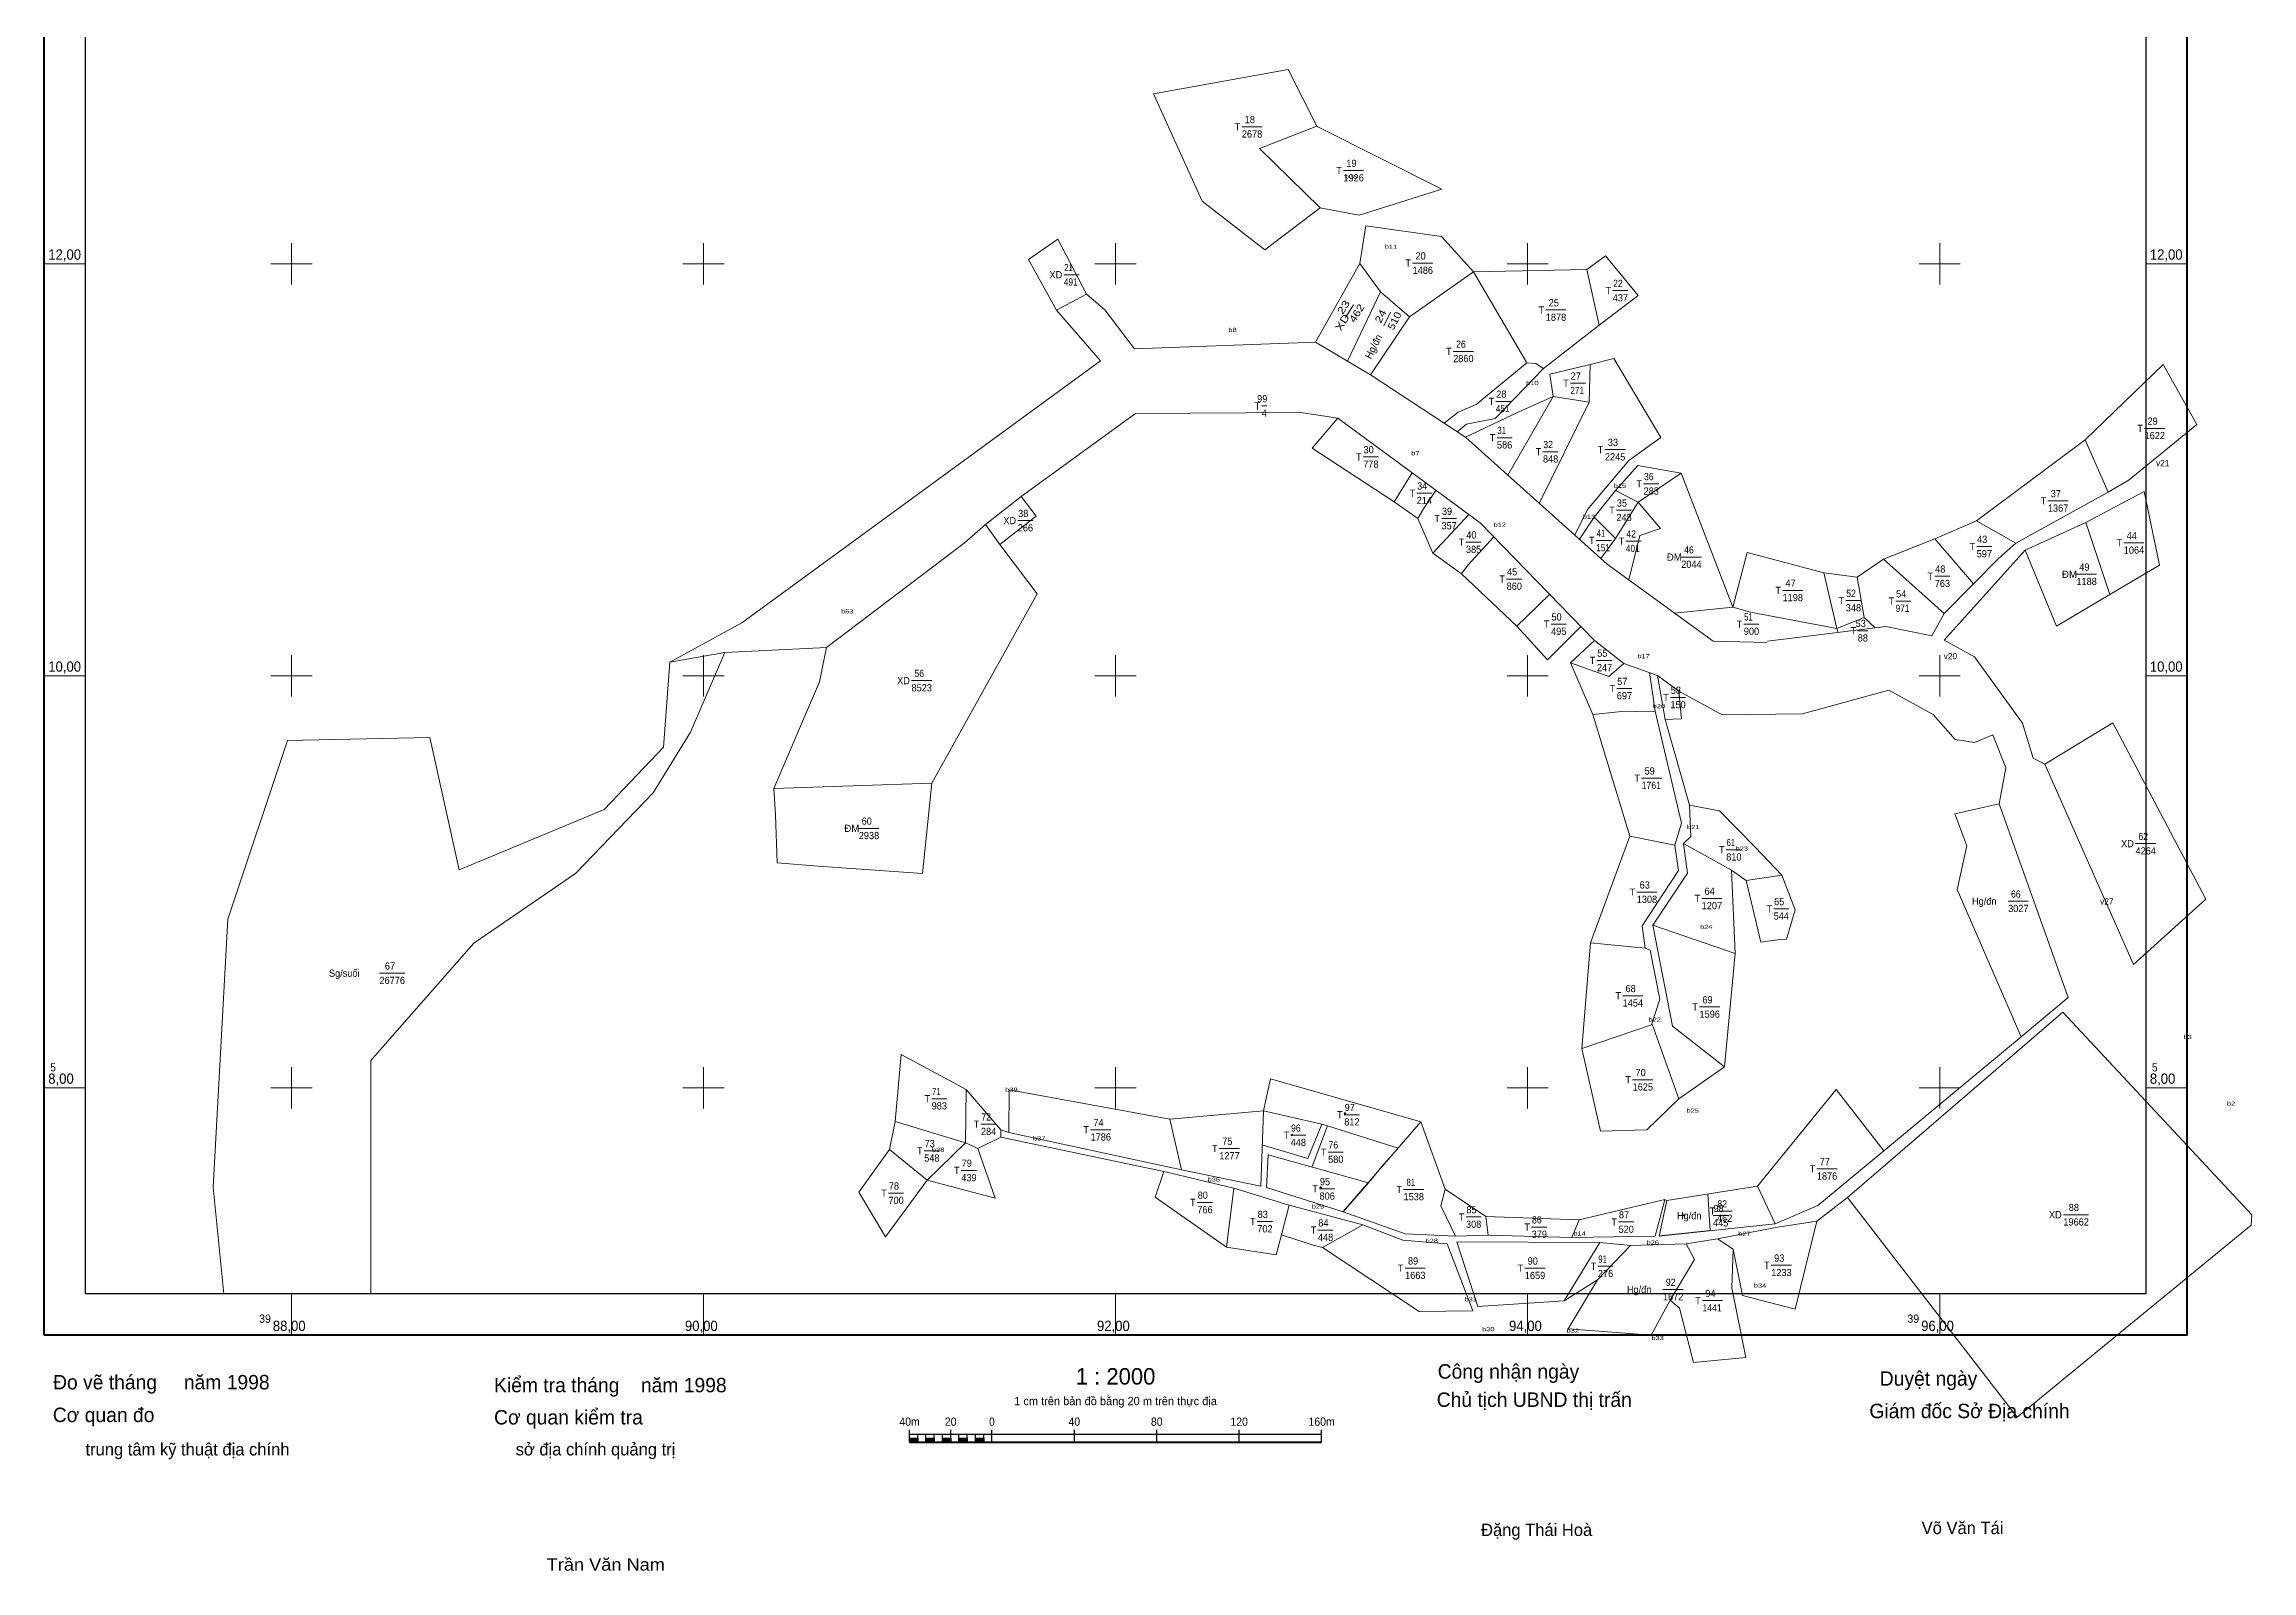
# Model space of a CAD drawing. Header units: metres. Extents: x 398680 to 399752, y 50566 to 51792.
# Drawn here: x 398680 to 399752, y 50566 to 51307 of the extents above; entities that cross this region are included whole.
import ezdxf
from ezdxf.enums import TextEntityAlignment as Align

# ---------------------------------------------------------------- set-up
doc = ezdxf.new("R2010")
doc.units = ezdxf.units.M
doc.header["$LTSCALE"] = 1.4
doc.header["$PDMODE"] = 32
doc.header["$PDSIZE"] = 0.7
for name, color, linetype, lineweight in [('15', 7, 'Continuous', 13), ('22', 7, 'Continuous', 13), ('63', 7, 'Continuous', 13)]:
    doc.layers.add(name, color=color, linetype=linetype, lineweight=lineweight)
doc.layers.add('50', color=7, linetype='Continuous')
doc.layers.add('62', color=7, linetype='Continuous')

msp = doc.modelspace()

# ---------------------------------------------------------------- hatches: boundary and pattern name
at = {"layer": '63'}
for points in [[(399100, 50628), (399100, 50630), (399104, 50630), (399104, 50628)], [(399108, 50628), (399108, 50630), (399112, 50630), (399112, 50628)], [(399116, 50628), (399116, 50630), (399120, 50630), (399120, 50628)], [(399124, 50628), (399124, 50630), (399128, 50630), (399128, 50628)], [(399132, 50628), (399132, 50630), (399136, 50630), (399136, 50628)]]:
    msp.add_hatch(color=256, dxfattribs=at).paths.add_polyline_path(points)

# ---------------------------------------------------------------- linework, layer by layer
at = {"layer": '15'}
for p, q in [((399261.29, 51266.5), (399271.09, 51266.5)), ((399310.62, 51245.22), (399320.42, 51245.22)), ((399344.18, 51200.34), (399353.98, 51200.34)), ((399174.93, 51194.68), (399182.28, 51194.68)), ((399441.3, 51187), (399448.65, 51187)), ((399311.59, 51173.94), (399315.53, 51180.14)), ((399330.24, 51169.9), (399333.52, 51176.48)), ((399408.82, 51177.57), (399418.62, 51177.57)), ((399363.88, 51157.48), (399373.68, 51157.48)), ((399384.59, 51133.23), (399391.94, 51133.23)), ((399420.74, 51142.02), (399428.09, 51142.02)), ((399271, 51131), (399273.45, 51131)), ((399385.14, 51115.6), (399392.49, 51115.6)), ((399699.44, 51120.12), (399709.24, 51120.12)), ((399320.2, 51106.25), (399327.55, 51106.25)), ((399407.44, 51108.77), (399414.79, 51108.77)), ((399437.52, 51109.8), (399447.32, 51109.8)), ((399456.29, 51093.21), (399463.64, 51093.21)), ((399346.16, 51088.64), (399353.51, 51088.64)), ((399443.11, 51080.39), (399450.46, 51080.39)), ((399652.5, 51084.92), (399662.3, 51084.92)), ((399152.55, 51075.33), (399159.9, 51075.33)), ((399358.2, 51076.38), (399365.55, 51076.38)), ((399370.06, 51064.89), (399377.41, 51064.89)), ((399433.31, 51065.74), (399440.66, 51065.74)), ((399447.72, 51065.35), (399455.07, 51065.35)), ((399474.55, 51057.65), (399484.35, 51057.65)), ((399617.97, 51062.75), (399625.32, 51062.75)), ((399689.35, 51064.54), (399699.15, 51064.54)), ((399389.82, 51047), (399397.17, 51047)), ((399597.6, 51048.34), (399604.95, 51048.34)), ((399666.35, 51049.32), (399676.15, 51049.32)), ((399523.75, 51041.49), (399533.55, 51041.49)), ((399554.43, 51036.52), (399561.78, 51036.52)), ((399578.64, 51036.28), (399586, 51036.28)), ((399411.41, 51025.1), (399418.76, 51025.1)), ((399504.94, 51025.1), (399512.28, 51025.1)), ((399560.23, 51021.92), (399565.13, 51021.92)), ((399433.61, 51007.5), (399440.96, 51007.5)), ((399100.98, 50997.69), (399110.78, 50997.69)), ((399443.29, 50993.82), (399450.64, 50993.82)), ((399469.3, 50989.52), (399476.65, 50989.52)), ((399455.35, 50950.34), (399465.15, 50950.34)), ((399075.37, 50925.98), (399085.17, 50925.98)), ((399695.05, 50918.55), (399704.85, 50918.55)), ((399496.39, 50915.59), (399503.74, 50915.59)), ((399452.98, 50895.01), (399462.78, 50895.01)), ((399484.48, 50891.98), (399494.28, 50891.98)), ((399519.43, 50886.93), (399526.78, 50886.93)), ((399633.2, 50890.61), (399643, 50890.61)), ((398842.76, 50855.68), (398855, 50855.68)), ((399446.13, 50844.72), (399455.93, 50844.72)), ((399483.42, 50839.28), (399493.22, 50839.28)), ((399450.97, 50803.96), (399460.77, 50803.96)), ((399110.76, 50794.76), (399118.11, 50794.76)), ((399134.68, 50782.37), (399142.03, 50782.37)), ((399187.88, 50779.68), (399197.68, 50779.68)), ((399311, 50787), (399318.35, 50787)), ((399107.13, 50769.46), (399114.48, 50769.46)), ((399250.36, 50770.56), (399260.16, 50770.56)), ((399285, 50777), (399292.35, 50777)), ((399303.17, 50768.81), (399310.52, 50768.81)), ((399125.14, 50759.94), (399132.49, 50759.94)), ((399540.37, 50760.72), (399550.17, 50760.72)), ((399089.78, 50748.9), (399097.13, 50748.9)), ((399299, 50751), (399306.35, 50751)), ((399339.81, 50750.7), (399349.61, 50750.7)), ((399239.69, 50744.42), (399247.04, 50744.42)), ((399370.1, 50737.34), (399377.45, 50737.34)), ((399490, 50738), (399497.35, 50738)), ((399491.9, 50740.22), (399499.25, 50740.22)), ((399660.03, 50738.45), (399672.28, 50738.45)), ((399268.79, 50735.12), (399276.14, 50735.12)), ((399298.22, 50730.98), (399305.56, 50730.98)), ((399401.96, 50732.44), (399409.31, 50732.44)), ((399444.15, 50734.91), (399451.5, 50734.91)), ((399340.52, 50712.5), (399350.32, 50712.5)), ((399398.64, 50712.47), (399408.44, 50712.47)), ((399434.12, 50713.41), (399441.47, 50713.41)), ((399518.25, 50713.9), (399528.05, 50713.9)), ((399465.7, 50702.14), (399475.5, 50702.14)), ((399484.83, 50696.74), (399494.63, 50696.74))]:
    msp.add_line(p, q, dxfattribs=at)
at = {"layer": '22'}
for p, q in [((399297.03, 51161.96), (399318.53, 51200.19)), ((399328.59, 51186.46), (399318.53, 51200.19)), ((399428.69, 51197.22), (399373.68, 51196.04)), ((399434.78, 51170.18), (399428.69, 51197.22)), ((399312.54, 51152.77), (399328.59, 51186.46)), ((399342.71, 51174.18), (399328.59, 51186.46)), ((399373.68, 51196.04), (399342.71, 51174.18)), ((399399.63, 51151.87), (399373.68, 51196.04)), ((399171.35, 51177.42), (399185.96, 51185.25)), ((399192.72, 51152.89), (399171.35, 51177.42)), ((399194.81, 51177.71), (399185.96, 51185.25)), ((399323.76, 51146.12), (399342.71, 51174.18)), ((399434.78, 51170.18), (399407.72, 51149.19)), ((399192.72, 51152.89), (399018.68, 51025.66)), ((399430.42, 51151.14), (399429.82, 51132.89)), ((399390.38, 51097.38), (399412.33, 51135.58)), ((399429.82, 51132.89), (399405.63, 51083.71)), ((399412.33, 51135.58), (399429.82, 51132.89)), ((399307.83, 51125.07), (399289.98, 51127.89)), ((399617.93, 51075.24), (399670.57, 51114.57)), ((399670.57, 51114.57), (399681.71, 51089.11)), ((399335.16, 51084.48), (399343.93, 51098.53)), ((399432.27, 51077.01), (399442.68, 51089.88)), ((399453.7, 51084.35), (399442.68, 51089.88)), ((399499.55, 51033.36), (399474.56, 51098.3)), ((399154.2, 51086.97), (399136.88, 51073.44)), ((399636.97, 51064.39), (399681.71, 51089.11)), ((399136.88, 51073.44), (399143.87, 51063.69)), ((399353.92, 51059.6), (399371.53, 51078.24)), ((399425.1, 51066.27), (399432.27, 51077.01)), ((399617.93, 51075.24), (399636.97, 51064.39)), ((399641.55, 51061.04), (399670.95, 51074.48)), ((399670.95, 51074.48), (399682.63, 51039.55)), ((399442.57, 51066.69), (399435.52, 51056.93)), ((399616.36, 51044.72), (399597.6, 51066.46)), ((399641.55, 51061.04), (399602.21, 51017.31)), ((399543.84, 51050), (399559.87, 51047.95)), ((399563.31, 51028.39), (399559.87, 51047.95)), ((399602.11, 51030.22), (399572.79, 51056.6)), ((399602.11, 51030.22), (399616.36, 51044.72)), ((399018.68, 51025.66), (398983.63, 51006.6)), ((399471.29, 51030.44), (399499.55, 51033.36)), ((399499.55, 51033.36), (399508.22, 51030.88)), ((399550.14, 51023.05), (399508.22, 51030.88)), ((399602.11, 51030.22), (399596.16, 51019.47)), ((399420.79, 51006.34), (399432.41, 51017.16)), ((399516.48, 51016.84), (399568.64, 51023.29)), ((399550.14, 51023.05), (399550.69, 51021.07)), ((399568.64, 51023.29), (399573.79, 51023.93)), ((399573.79, 51023.93), (399596.16, 51019.47)), ((398983.63, 51006.6), (399010.43, 51011.36)), ((399059.71, 51013.68), (399010.43, 51011.36)), ((399431.7, 50981.31), (399420.79, 51006.34)), ((399461.94, 50982.85), (399459.14, 51001.58)), ((399463.11, 51000.17), (399466.79, 50978.86)), ((399431.7, 50981.31), (399449.65, 50922.25)), ((399478.56, 50937.18), (399466.79, 50978.86)), ((399034.21, 50945.24), (399110.76, 50947.89)), ((399506.06, 50900.64), (399498.94, 50905.67)), ((399506.06, 50900.64), (399523.42, 50903.21)), ((399572.88, 50769.49), (399639.52, 50824.83)), ((399495.6, 50810.2), (399473.35, 50794.76)), ((399127.53, 50799.29), (399127.17, 50773.35)), ((399148.19, 50778.3), (399144.36, 50779.71)), ((399302.79, 50781.54), (399300.18, 50782.34)), ((399348.11, 50783.6), (399310.48, 50739.97)), ((399348.11, 50783.6), (399359.92, 50750.88)), ((399253.77, 50722.77), (399257.47, 50751.29)), ((399310.42, 50739.81), (399273.26, 50751.63)), ((399359.92, 50750.88), (399379.69, 50737.51)), ((399520.21, 50734.07), (399511.61, 50752.34)), ((399540.35, 50735.24), (399555.21, 50746.72)), ((399284.3, 50743.14), (399280.5, 50728.63)), ((399310.34, 50739.83), (399310.48, 50739.97)), ((399467.59, 50745.32), (399466.58, 50745.81)), ((399300.39, 50722.56), (399319.96, 50733.6)), ((399380.86, 50728.55), (399365.03, 50727.96)), ((399492.12, 50726.77), (399499.77, 50721.76)), ((399449.94, 50723.58), (399433.88, 50706.77)), ((399433.88, 50706.77), (399417.79, 50696.69))]:
    msp.add_line(p, q, dxfattribs=at)
at = {"layer": '22', "lineweight": 53}
msp.add_lwpolyline([(398680, 50680), (398680, 51720), (399720, 51720), (399720, 50680)], close=True, dxfattribs=at)
at = {"layer": '22'}
for points in [[(399299.29, 51227.19), (399272.47, 51206.84), (399242.08, 51230.38), (399218.43, 51282.49), (399283.8, 51294.34), (399297.74, 51266.83)], [(399299.29, 51227.19), (399269.82, 51255.99), (399297.74, 51266.83)], [(399299.29, 51227.19), (399318.24, 51223.62), (399358.43, 51236.18), (399298.1, 51266.46), (399297.74, 51266.83)], [(399318.53, 51200.19), (399321.54, 51218.45), (399358.28, 51213.17), (399373.68, 51196.04)], [(399185.96, 51185.25), (399171.95, 51211.95), (399157.81, 51202.04), (399171.35, 51177.42)], [(399434.78, 51170.18), (399453.59, 51184.58), (399437.73, 51203.81), (399428.69, 51197.22)], [(399369.84, 51115.79), (399323.74, 51146.14), (399297.03, 51161.96), (399209.16, 51158.8), (399194.81, 51177.71)], [(399422.92, 51068.22), (399429.08, 51080.69), (399449.19, 51104.46), (399464.7, 51115.67), (399441.89, 51154.03), (399430.42, 51151.14)], [(399399.63, 51151.87), (399374.98, 51131.68), (399366.25, 51127.91), (399359.55, 51122.56)], [(399365.88, 51118.4), (399370.39, 51122.12), (399384.26, 51124.89), (399407.72, 51149.19)], [(399407.72, 51149.19), (399404.05, 51151.57), (399399.63, 51151.87)], [(399412.33, 51135.58), (399410.7, 51146.37), (399430.42, 51151.14)], [(399681.71, 51089.11), (399691.94, 51095.14), (399724.84, 51121.98), (399708.38, 51151.14), (399670.57, 51114.57)], [(399369.84, 51115.79), (399395.75, 51128.08), (399412.33, 51135.58)], [(399289.98, 51127.89), (399209.66, 51127.39), (399154.2, 51086.97)], [(399307.83, 51125.07), (399295.39, 51110.52), (399335.16, 51084.48)], [(399432.24, 51017.29), (399376.92, 51074.28), (399307.83, 51125.07)], [(399516.17, 51016.21), (399490.08, 51016.79), (399438.53, 51054.23), (399369.84, 51115.79)], [(399442.68, 51089.88), (399453.5, 51102.07), (399474.56, 51098.3)], [(399346.64, 51076.38), (399349.47, 51081.09), (399355.5, 51090.02)], [(399474.56, 51098.3), (399453.7, 51084.35), (399442.57, 51066.69), (399432.27, 51077.01)], [(399670.95, 51074.48), (399699.16, 51089.53), (399706.69, 51053.79), (399682.63, 51039.55)], [(399154.2, 51086.97), (399161.55, 51077.48), (399143.87, 51063.69)], [(399335.16, 51084.48), (399346.64, 51076.38), (399353.92, 51059.6), (399367.93, 51049.52), (399394.75, 51024.16)], [(399449.11, 51046.55), (399454.53, 51068.09), (399464.47, 51071.48), (399453.7, 51084.35)], [(399059.71, 51013.68), (399126.48, 51064.41), (399136.88, 51073.44)], [(399617.93, 51075.24), (399597.6, 51066.46), (399572.79, 51056.6), (399559.87, 51047.95)], [(399143.87, 51063.69), (399161.92, 51039.73), (399110.76, 50947.89)], [(399367.93, 51049.52), (399371.1, 51053.91), (399383.55, 51067.45)], [(399499.55, 51033.36), (399506.5, 51059.93), (399543.84, 51050), (399550.14, 51023.05)], [(399616.36, 51044.72), (399628.59, 51056.9), (399636.97, 51064.39)], [(399641.55, 51061.04), (399656.61, 51024.15), (399682.63, 51039.55)], [(399425.85, 51023.87), (399409.58, 51007.74), (399394.75, 51024.16), (399410.65, 51039.54)], [(399550.14, 51023.05), (399563.31, 51028.39), (399568.64, 51023.29)], [(399473.64, 50989.62), (399473.33, 50992.64), (399463.11, 51000.17), (399446.62, 51006.02), (399432.41, 51017.16)], [(399602.21, 51017.31), (399616.9, 51009.26), (399640.11, 50977.09), (399645.43, 50960.03)], [(399010.43, 51011.36), (398993.63, 50972.68), (398975.61, 50943.25), (398937.94, 50904), (398888.55, 50870.28), (398838.58, 50813.25), (398838.58, 50700), (398767.17, 50700), (398761.98, 50751.84), (398769.21, 50881.91), (398798.16, 50968.63), (398867.14, 50970.06), (398881.42, 50905.91), (398951.86, 50935.07), (398980.53, 50965.32), (398983.63, 51006.6)], [(399034.21, 50945.24), (399056.34, 50997.04), (399059.71, 51013.68)], [(399446.62, 51006.02), (399439.35, 50999.65), (399420.79, 51006.34)], [(399575.34, 50993.06), (399533.43, 50981.6), (399494.38, 50981.03), (399473.33, 50992.64)], [(399575.34, 50993.06), (399596.75, 50981.31), (399607.58, 50969.05), (399616.96, 50967.61), (399625.78, 50971.41), (399632.12, 50955.35), (399628.94, 50937.81)], [(399461.94, 50982.85), (399444.04, 50982.54), (399431.7, 50981.31)], [(399471.51, 50917.83), (399474.72, 50928.56), (399461.94, 50982.85)], [(399466.79, 50978.86), (399474.68, 50979.2), (399473.33, 50992.64)], [(399645.43, 50960.03), (399651.03, 50957.19), (399684.09, 50977.24)], [(399110.76, 50947.89), (399106.33, 50904.08), (399055.71, 50907.65), (399035.77, 50909.21), (399034.98, 50932.56), (399034.21, 50945.24)], [(399478.56, 50937.18), (399479.16, 50921.95), (399475.65, 50918.66)], [(399523.42, 50903.21), (399510.42, 50916.85), (399493.05, 50934.5), (399478.56, 50937.18)], [(399639.52, 50824.83), (399608.49, 50896.24), (399613.24, 50917.51), (399607.38, 50933.06), (399628.94, 50937.81)], [(399628.94, 50937.81), (399662.37, 50843.8), (399639.52, 50824.83)], [(399471.51, 50917.83), (399449.65, 50922.25), (399430.55, 50870.36), (399457.1, 50867.77)], [(399457.1, 50867.77), (399455.56, 50878.58), (399473.26, 50905.59), (399471.51, 50917.83)], [(399460.69, 50878.95), (399500.69, 50865.29), (399498.94, 50905.67), (399475.65, 50918.66)], [(399475.65, 50918.66), (399477.67, 50904.25), (399460.69, 50878.95)], [(399523.42, 50903.21), (399529.78, 50886.4), (399525.62, 50872.14), (399521.33, 50871.8), (399513.12, 50870.65), (399506.06, 50900.64)], [(399495.6, 50810.2), (399500.69, 50865.29), (399460.69, 50878.95), (399470.26, 50829.96)], [(399430.55, 50870.36), (399426.24, 50819.08), (399460.05, 50830.53)], [(399460.05, 50830.53), (399464.19, 50843.07), (399459.43, 50866.77), (399457.1, 50867.77)], [(399426.24, 50819.08), (399435.35, 50779.01), (399457.9, 50779.63), (399473.35, 50794.76), (399460.38, 50830.88)], [(399127.53, 50799.29), (399095.98, 50816.18), (399093.04, 50783.63)], [(399348.11, 50783.6), (399275.18, 50804.43), (399271.74, 50788.89)], [(399144.37, 50776.13), (399144.36, 50779.71), (399127.53, 50799.29)], [(399226.4, 50784.76), (399148.38, 50799.06), (399148.19, 50778.3), (399231.93, 50760.3)], [(399511.61, 50752.34), (399549.67, 50799.21), (399572.88, 50769.49)], [(399090.27, 50770.12), (399093.04, 50783.63), (399127.17, 50773.35), (399133.14, 50770.66)], [(399271.2, 50772.32), (399293.31, 50765.74), (399300.18, 50782.34), (399271.74, 50788.89)], [(399322.7, 50753.96), (399329.3, 50761.78), (399337.12, 50770.7), (399302.79, 50781.54), (399295.37, 50761.78)], [(399108.63, 50755.28), (399088.38, 50727.69), (399075.36, 50749.32), (399090.27, 50770.12)], [(399127.17, 50773.35), (399108.63, 50755.28), (399090.27, 50770.12)], [(399133.14, 50770.66), (399141.51, 50746.54), (399108.63, 50755.28)], [(399257.47, 50751.29), (399223.47, 50759.41), (399144.37, 50776.13), (399133.14, 50770.66)], [(399520.21, 50734.07), (399540.82, 50742.86), (399572.88, 50769.49)], [(399223.47, 50759.41), (399219.29, 50746.88), (399253.77, 50722.77)], [(399310.42, 50739.81), (399322.7, 50753.96), (399274.09, 50767.54), (399273.26, 50751.63)], [(399319.96, 50733.6), (399284.3, 50743.14), (399257.47, 50751.29)], [(399365.03, 50727.96), (399357.86, 50742.74), (399359.92, 50750.88)], [(399511.61, 50752.34), (399467.59, 50745.32), (399463.87, 50728.09), (399520.21, 50734.07)], [(399463.89, 50728.17), (399488.59, 50730.83), (399487.41, 50748.36)], [(399365.03, 50727.96), (399340.5, 50729.19), (399310.42, 50739.81)], [(399421.49, 50727.37), (399461.91, 50728), (399466.58, 50745.81), (399425.01, 50735.98)], [(399280.5, 50728.63), (399277.97, 50718.96), (399253.77, 50722.77)], [(399280.5, 50728.63), (399295.47, 50723.89), (399300.39, 50722.56)], [(399300.39, 50722.56), (399347.36, 50691.4), (399373.43, 50691.79), (399360.99, 50724.26), (399339.38, 50726.01), (399319.96, 50733.6)], [(399417.79, 50696.69), (399375.85, 50693.89), (399365.66, 50725.33), (399435.1, 50724.99)], [(399492.12, 50726.77), (399476.9, 50724.29), (399449.94, 50723.58), (399435.1, 50724.99), (399417.79, 50696.69)], [(399492.12, 50726.77), (399520.35, 50732.23), (399540.35, 50735.24)], [(399499.77, 50721.76), (399504.35, 50699.28), (399529.89, 50692.55), (399540.35, 50735.24)], [(399476.9, 50724.29), (399481.04, 50716.72), (399469.12, 50696.9)], [(399469.12, 50696.9), (399473.79, 50693.04), (399480.49, 50666.71), (399505.88, 50669.12), (399499.1, 50703.02), (399499.77, 50721.76)], [(399433.88, 50706.77), (399419.67, 50682.98), (399460.02, 50680), (399469.12, 50696.9)]]:
    msp.add_lwpolyline(points, dxfattribs=at)
for points in [[(399651.03, 50957.19), (399693.98, 50859.86), (399729.21, 50891.63), (399684.09, 50977.24)], [(399460.69, 50878.95), (399470.26, 50829.96), (399495.6, 50810.2), (399500.69, 50865.29)], [(399555.21, 50746.72), (399659.8, 50836.76), (399751.5, 50738.39), (399751.17, 50733.32), (399637.67, 50640.14)], [(399270.48, 50752.24), (399231.93, 50760.3), (399226.4, 50784.76), (399271.74, 50788.89)], [(399380.86, 50728.55), (399421.49, 50727.37), (399425.01, 50735.98), (399379.69, 50737.51)]]:
    msp.add_lwpolyline(points, close=True, dxfattribs=at)
for p in [(399311.39, 50787.58), (399285.53, 50777.17), (399299.54, 50751.69), (399476.02, 50738.27)]:
    msp.add_point(p, dxfattribs=at)
at = {"layer": '63'}
for p, q in [((398800, 51190), (398800, 51210)), ((399000, 51190), (399000, 51210)), ((399200, 51190), (399200, 51210)), ((399400, 51190), (399400, 51210)), ((399600, 51190), (399600, 51210)), ((398680, 51200), (398700, 51200)), ((398790, 51200), (398810, 51200)), ((398990, 51200), (399010, 51200)), ((399190, 51200), (399210, 51200)), ((399390, 51200), (399410, 51200)), ((399590, 51200), (399610, 51200)), ((399700, 51200), (399720, 51200)), ((398800, 50990), (398800, 51010)), ((399000, 50990), (399000, 51010)), ((399200, 50990), (399200, 51010)), ((399400, 50990), (399400, 51010)), ((399600, 50990), (399600, 51010)), ((398680, 51000), (398700, 51000)), ((398790, 51000), (398810, 51000)), ((398990, 51000), (399010, 51000)), ((399190, 51000), (399210, 51000)), ((399390, 51000), (399410, 51000)), ((399590, 51000), (399610, 51000)), ((399700, 51000), (399720, 51000)), ((398680, 50800), (398700, 50800)), ((398790, 50800), (398810, 50800)), ((398800, 50790), (398800, 50810)), ((398990, 50800), (399010, 50800)), ((399000, 50790), (399000, 50810)), ((399190, 50800), (399210, 50800)), ((399200, 50790), (399200, 50810)), ((399390, 50800), (399410, 50800)), ((399400, 50790), (399400, 50810)), ((399590, 50800), (399610, 50800)), ((399600, 50790), (399600, 50810)), ((399700, 50800), (399720, 50800)), ((398800, 50680), (398800, 50700)), ((399000, 50680), (399000, 50700)), ((399200, 50680), (399200, 50700)), ((399400, 50680), (399400, 50700)), ((399600, 50680), (399600, 50700))]:
    msp.add_line(p, q, dxfattribs=at)
at = {"layer": '63', "lineweight": 25}
for p, q in [((399100, 50628), (399100, 50634)), ((399100, 50632), (399300, 50632)), ((399100, 50628), (399100, 50632)), ((399104, 50628), (399104, 50632)), ((399108, 50628), (399108, 50632)), ((399112, 50628), (399112, 50632)), ((399116, 50628), (399116, 50632)), ((399120, 50628), (399120, 50634)), ((399120, 50628), (399120, 50632)), ((399124, 50628), (399124, 50632)), ((399128, 50628), (399128, 50632)), ((399132, 50628), (399132, 50632)), ((399136, 50628), (399136, 50632)), ((399140, 50628), (399140, 50634)), ((399180, 50628), (399180, 50634)), ((399220, 50628), (399220, 50634)), ((399260, 50628), (399260, 50634)), ((399300, 50628), (399300, 50634))]:
    msp.add_line(p, q, dxfattribs=at)
at = {"layer": '63', "lineweight": 40}
msp.add_line((399100, 50628), (399300, 50628), dxfattribs=at)
at = {"layer": '63', "lineweight": 25}
for points in [[(398700, 50700), (398700, 51700), (399700, 51700), (399700, 50700)], [(399100, 50628), (399100, 50630), (399104, 50630), (399104, 50628)], [(399108, 50628), (399108, 50630), (399112, 50630), (399112, 50628)], [(399116, 50628), (399116, 50630), (399120, 50630), (399120, 50628)], [(399124, 50628), (399124, 50630), (399128, 50630), (399128, 50628)], [(399132, 50628), (399132, 50630), (399136, 50630), (399136, 50628)]]:
    msp.add_lwpolyline(points, close=True, dxfattribs=at)

# ---------------------------------------------------------------- texts
at = {"layer": '15'}
for s, width, p in [('18', 0.95, (399262.69, 51268.25)), ('T', 0.95, (399257.79, 51264.75)), ('2678', 0.95, (399261.29, 51261.25)), ('19', 0.95, (399312.02, 51246.98)), ('T', 0.95, (399307.12, 51243.48)), ('1926', 0.95, (399310.62, 51239.98)), ('XD', 0.95, (399167.93, 51192.94)), ('21', 0.8, (399175.11, 51196.44)), ('T', 0.95, (399340.68, 51198.59)), ('1486', 0.95, (399344.18, 51195.09)), ('20', 0.95, (399345.58, 51202.09)), ('491', 0.85, (399174.93, 51189.44)), ('T', 0.95, (399437.8, 51185.24)), ('22', 0.9, (399441.47, 51188.74)), ('T', 0.95, (399405.32, 51175.82)), ('1878', 0.95, (399408.82, 51172.32)), ('25', 0.95, (399410.22, 51179.32)), ('437', 0.95, (399441.3, 51181.74)), ('T', 0.95, (399360.38, 51155.74)), ('2860', 0.95, (399363.88, 51152.24)), ('26', 0.9, (399365.28, 51159.24)), ('T', 0.95, (399417.24, 51140.26)), ('27', 0.95, (399420.91, 51143.76)), ('T', 0.95, (399267.5, 51129.25)), ('99', 0.95, (399268.72, 51132.75)), ('T', 0.95, (399381.09, 51131.48)), ('28', 0.95, (399384.77, 51134.98)), ('271', 0.85, (399420.74, 51136.76)), ('4', 0.9, (399271, 51125.75)), ('451', 0.85, (399384.59, 51127.98)), ('T', 0.95, (399695.94, 51118.38)), ('29', 0.95, (399700.84, 51121.88)), ('30', 0.95, (399320.37, 51108)), ('T', 0.95, (399381.64, 51113.85)), ('586', 0.95, (399385.14, 51110.35)), ('31', 0.8, (399385.31, 51117.35)), ('32', 0.9, (399407.62, 51110.52)), ('T', 0.95, (399434.02, 51108.05)), ('33', 0.95, (399438.93, 51111.55)), ('1622', 0.95, (399699.44, 51114.88)), ('T', 0.95, (399316.7, 51104.5)), ('778', 0.95, (399320.2, 51101)), ('T', 0.95, (399403.94, 51107.02)), ('848', 0.95, (399407.44, 51103.52)), ('2245', 0.95, (399437.52, 51104.55)), ('T', 0.95, (399342.66, 51086.88)), ('34', 0.95, (399346.34, 51090.38)), ('T', 0.95, (399452.79, 51091.46)), ('283', 0.95, (399456.29, 51087.96)), ('36', 0.9, (399456.47, 51094.96)), ('37', 0.95, (399653.9, 51086.67)), ('38', 0.95, (399152.72, 51077.08)), ('214', 0.95, (399346.16, 51083.38)), ('39', 0.95, (399358.38, 51078.13)), ('T', 0.95, (399439.61, 51078.64)), ('248', 0.95, (399443.11, 51075.14)), ('35', 0.95, (399443.28, 51082.14)), ('T', 0.95, (399649, 51083.17)), ('1367', 0.95, (399652.5, 51079.67)), ('XD', 0.95, (399145.55, 51073.58)), ('266', 0.95, (399152.55, 51070.08)), ('T', 0.95, (399354.7, 51074.63)), ('357', 0.95, (399358.2, 51071.13)), ('40', 0.95, (399370.23, 51066.64)), ('41', 0.8, (399433.49, 51067.48)), ('42', 0.9, (399447.9, 51067.1)), ('43', 0.95, (399618.14, 51064.5)), ('44', 0.95, (399690.75, 51066.29)), ('T', 0.95, (399366.56, 51063.14)), ('385', 0.95, (399370.06, 51059.64)), ('T', 0.95, (399429.81, 51063.98)), ('151', 0.85, (399433.31, 51060.48)), ('T', 0.95, (399444.22, 51063.6)), ('401', 0.85, (399447.72, 51060.1)), ('46', 0.9, (399475.95, 51059.4)), ('T', 0.95, (399614.47, 51061)), ('597', 0.95, (399617.97, 51057.5)), ('T', 0.95, (399685.85, 51062.79)), ('1064', 0.95, (399689.35, 51059.29)), ('T', 0.95, (399386.32, 51045.26)), ('45', 0.95, (399390, 51048.76)), ('2044', 0.95, (399474.55, 51052.4)), ('47', 0.95, (399525.15, 51043.24)), ('T', 0.95, (399594.1, 51046.59)), ('763', 0.95, (399597.6, 51043.09)), ('48', 0.95, (399597.78, 51050.09)), ('1188', 0.95, (399666.35, 51044.06)), ('49', 0.95, (399667.75, 51051.06)), ('860', 0.95, (399389.82, 51041.76)), ('T', 0.95, (399520.25, 51039.74)), ('1198', 0.95, (399523.75, 51036.24)), ('T', 0.95, (399550.93, 51034.78)), ('52', 0.9, (399554.61, 51038.28)), ('T', 0.95, (399575.14, 51034.54)), ('54', 0.95, (399578.82, 51038.04)), ('T', 0.95, (399407.91, 51023.36)), ('50', 0.95, (399411.59, 51026.86)), ('T', 0.95, (399501.44, 51023.35)), ('51', 0.8, (399505.11, 51026.85)), ('348', 0.95, (399554.43, 51031.28)), ('53', 0.95, (399559.18, 51023.67)), ('971', 0.85, (399578.64, 51031.04)), ('495', 0.95, (399411.41, 51019.86)), ('900', 0.95, (399504.94, 51019.85)), ('T', 0.95, (399556.73, 51020.17)), ('88', 0.95, (399560.23, 51016.67)), ('T', 0.95, (399430.11, 51005.75)), ('247', 0.95, (399433.61, 51002.25)), ('55', 0.95, (399433.79, 51009.25)), ('XD', 0.95, (399093.98, 50995.94)), ('8523', 0.95, (399100.98, 50992.44)), ('56', 0.9, (399102.38, 50999.44)), ('T', 0.95, (399439.79, 50992.08)), ('57', 0.95, (399443.47, 50995.58)), ('58', 0.95, (399469.47, 50991.26)), ('697', 0.95, (399443.29, 50988.58)), ('T', 0.95, (399465.8, 50987.76)), ('150', 0.95, (399469.3, 50984.26)), ('T', 0.95, (399451.85, 50948.59)), ('59', 0.95, (399456.75, 50952.09)), ('1761', 0.9, (399455.35, 50945.09)), ('60', 0.95, (399076.77, 50927.74)), ('2938', 0.95, (399075.37, 50920.74)), ('61', 0.8, (399496.56, 50917.34)), ('XD', 0.95, (399688.05, 50916.8)), ('62', 0.9, (399696.45, 50920.3)), ('T', 0.95, (399492.89, 50913.84)), ('810', 0.95, (399496.39, 50910.34)), ('4264', 0.95, (399695.05, 50913.3)), ('T', 0.95, (399449.48, 50893.26)), ('63', 0.95, (399454.38, 50896.76)), ('64', 0.95, (399485.88, 50893.72)), ('1308', 0.95, (399452.98, 50889.76)), ('T', 0.95, (399480.98, 50890.22)), ('1207', 0.95, (399484.48, 50886.72)), ('T', 0.95, (399515.93, 50885.18)), ('65', 0.95, (399519.61, 50888.68)), ('Hg/đn', 0.95, (399615.7, 50888.86)), ('3027', 0.95, (399633.2, 50885.36)), ('66', 0.9, (399634.6, 50892.36)), ('544', 0.95, (399519.43, 50881.68)), ('Sg/suối', 0.95, (398818.26, 50853.93)), ('26776', 0.95, (398842.76, 50850.43)), ('67', 0.95, (398845.38, 50857.43)), ('T', 0.95, (399442.63, 50842.97)), ('1454', 0.95, (399446.13, 50839.47)), ('68', 0.95, (399447.53, 50846.47)), ('69', 0.95, (399484.82, 50841.03)), ('T', 0.95, (399479.92, 50837.53)), ('1596', 0.95, (399483.42, 50834.03)), ('71', 0.8, (399110.93, 50796.52)), ('T', 0.95, (399447.47, 50802.22)), ('1625', 0.95, (399450.97, 50798.72)), ('70', 0.95, (399452.37, 50805.72)), ('T', 0.95, (399107.26, 50793.02)), ('983', 0.95, (399110.76, 50789.52)), ('97', 0.95, (399311.18, 50788.75)), ('T', 0.95, (399131.18, 50780.62)), ('284', 0.95, (399134.68, 50777.12)), ('72', 0.9, (399134.86, 50784.12)), ('T', 0.95, (399184.38, 50777.93)), ('74', 0.95, (399189.28, 50781.43)), ('T', 0.95, (399281.5, 50775.25)), ('96', 0.9, (399285.18, 50778.75)), ('T', 0.95, (399307.5, 50785.25)), ('812', 0.95, (399311, 50781.75)), ('T', 0.95, (399103.63, 50767.7)), ('548', 0.95, (399107.13, 50764.2)), ('73', 0.95, (399107.31, 50771.2)), ('1786', 0.95, (399187.88, 50774.43)), ('T', 0.95, (399246.86, 50768.82)), ('1277', 0.95, (399250.36, 50765.32)), ('75', 0.95, (399251.76, 50772.32)), ('448', 0.95, (399285, 50771.75)), ('T', 0.95, (399299.67, 50767.06)), ('76', 0.9, (399303.34, 50770.56)), ('T', 0.95, (399121.64, 50758.2)), ('439', 0.95, (399125.14, 50754.7)), ('79', 0.95, (399125.31, 50761.7)), ('580', 0.95, (399303.17, 50763.56)), ('T', 0.95, (399536.87, 50758.97)), ('1876', 0.95, (399540.37, 50755.47)), ('77', 0.95, (399541.77, 50762.47)), ('T', 0.95, (399086.28, 50747.16)), ('700', 0.95, (399089.78, 50743.66)), ('78', 0.95, (399089.96, 50750.66)), ('80', 0.95, (399239.87, 50746.17)), ('T', 0.95, (399295.5, 50749.25)), ('806', 0.95, (399299, 50745.75)), ('95', 0.95, (399299.18, 50752.75)), ('T', 0.95, (399336.31, 50748.95)), ('1538', 0.95, (399339.81, 50745.45)), ('81', 0.8, (399341.21, 50752.45)), ('T', 0.95, (399236.19, 50742.67)), ('766', 0.95, (399239.69, 50739.17)), ('T', 0.95, (399265.29, 50733.37)), ('83', 0.95, (399268.96, 50736.87)), ('84', 0.95, (399298.39, 50732.73)), ('T', 0.95, (399366.6, 50735.59)), ('308', 0.95, (399370.1, 50732.09)), ('85', 0.95, (399370.27, 50739.09)), ('86', 0.9, (399402.13, 50734.19)), ('T', 0.95, (399440.65, 50733.16)), ('87', 0.95, (399444.32, 50736.66)), ('Hg/đn', 0.95, (399472.5, 50736.25)), ('T', 0.95, (399488.4, 50738.46)), ('445', 0.95, (399490, 50732.75)), ('98', 0.95, (399490.18, 50739.75)), ('462', 0.95, (399491.9, 50734.96)), ('82', 0.9, (399492.08, 50741.96)), ('XD', 0.95, (399653.03, 50736.7)), ('19662', 0.95, (399660.03, 50733.2)), ('88', 0.95, (399662.65, 50740.2)), ('702', 0.95, (399268.79, 50729.87)), ('T', 0.95, (399294.72, 50729.23)), ('448', 0.95, (399298.22, 50725.73)), ('T', 0.95, (399398.46, 50730.69)), ('379', 0.95, (399401.96, 50727.19)), ('520', 0.95, (399444.15, 50729.66)), ('T', 0.95, (399337.02, 50710.75)), ('89', 0.95, (399341.93, 50714.25)), ('T', 0.95, (399395.14, 50710.72)), ('90', 0.95, (399400.04, 50714.22)), ('T', 0.95, (399430.62, 50711.66)), ('91', 0.8, (399434.3, 50715.16)), ('T', 0.95, (399514.75, 50712.14)), ('93', 0.95, (399519.65, 50715.64)), ('1663', 0.95, (399340.52, 50707.25)), ('1659', 0.95, (399398.64, 50707.22)), ('276', 0.95, (399434.12, 50708.16)), ('Hg/đn', 0.95, (399448.2, 50700.4)), ('92', 0.9, (399467.1, 50703.9)), ('1233', 0.95, (399518.25, 50708.64)), ('1672', 0.95, (399465.7, 50696.9)), ('T', 0.95, (399481.33, 50694.99)), ('1441', 0.9, (399484.83, 50691.49)), ('94', 0.95, (399486.23, 50698.49))]:
    msp.add_text(s, height=3.5, dxfattribs=dict(at, width=width)).set_placement(p)
for s, rotation, width, p in [('XD', 57.56, 1.3, (399309.31, 51167.09)), ('23', 57.56, 1.35, (399310.21, 51175.03)), ('462', 57.56, 1.2, (399316.02, 51171.12)), ('24', 63.513, 1.25, (399328.75, 51170.84)), ('510', 63.513, 1.15, (399334.94, 51167.56))]:
    msp.add_text(s, height=3.5, rotation=rotation, dxfattribs=dict(at, width=width)).set_placement(p)
msp.add_text('Hg/đn', height=3.5, rotation=63.513, dxfattribs=at).set_placement((399324, 51153.46))
for p in [(399467.55, 51055.9), (399659.35, 51047.56), (399068.37, 50924.24)]:
    msp.add_text('ĐM', height=3.5, dxfattribs=at).set_placement(p)
at = {"layer": '22'}
for s, height, p in [('Đo vẽ tháng     năm 1998', 7, (398736.875, 50653.67)), ('Công nhận ngày', 7, (399390.695, 50658.88)), ('Duyệt ngày', 7, (399594.585, 50655.44)), ('Kiểm tra tháng    năm 1998', 7, (398954.8, 50652.24)), ('Chủ tịch UBND thị trấn', 7, (399403.225, 50645.17)), ('Cơ quan đo', 7, (398708.86, 50637.8)), ('Cơ quan kiểm tra', 7, (398934.47, 50636.63)), ('Giám đốc Sở Địa chính', 7, (399614.47, 50639.69)), ('Đặng Thái Hoà', 6, (399404.375, 50582.5)), ('Võ Văn Tái', 6, (399611.095, 50583.44))]:
    msp.add_text(s, height=height, dxfattribs=at).set_placement(p, align=Align.CENTER)
at = {"layer": '22', "width": 1.1}
msp.add_text('Trần Văn Nam', height=6, dxfattribs=at).set_placement((398952.59, 50565.67), align=Align.CENTER)
at = {"layer": '50', "width": 1.35}
for s, p in [('b16  ', (399315.295, 51241.3)), ('b11  ', (399334.675, 51207.32)), ('b11  ', (399334.675, 51207.32)), ('b8  ', (399257.775, 51166.92)), ('b8  ', (399257.775, 51166.92)), ('b10  ', (399403.305, 51141.15)), ('b7  ', (399346.505, 51107.06)), ('b7  ', (399346.505, 51107.06)), ('b7  ', (399346.505, 51107.06)), ('b7  ', (399346.505, 51107.06)), ('b7  ', (399346.505, 51107.06)), ('b7  ', (399346.505, 51107.06)), ('b15  ', (399445.795, 51091.25)), ('b12  ', (399387.475, 51072.34)), ('b12  ', (399387.475, 51072.34)), ('b13  ', (399430.805, 51076.18)), ('b13  ', (399430.805, 51076.18)), ('b63  ', (399070.785, 51030.28)), ('b17  ', (399457.285, 51008.54)), ('b17  ', (399457.285, 51008.54)), ('b20  ', (399464.715, 50984.3)), ('b20  ', (399464.715, 50984.3)), ('b21  ', (399481.365, 50925.62)), ('b21  ', (399481.365, 50925.62)), ('b21  ', (399481.365, 50925.62)), ('b21  ', (399481.365, 50925.62)), ('b23  ', (399504.945, 50915.15)), ('b24  ', (399487.685, 50877.14)), ('b22  ', (399462.675, 50832.15)), ('b22  ', (399462.675, 50832.15)), ('b3  ', (399721.335, 50823.75)), ('b39  ', (399150.465, 50798.15)), ('b25  ', (399481.095, 50787.96)), ('b25  ', (399481.095, 50787.96)), ('b2  ', (399742.425, 50791.36)), ('b2  ', (399742.425, 50791.36)), ('b2  ', (399742.425, 50791.36)), ('b38  ', (399114.865, 50768.97)), ('b37  ', (399163.935, 50774.47)), ('b37  ', (399163.935, 50774.47)), ('b37  ', (399163.935, 50774.47)), ('b36  ', (399248.685, 50754.49)), ('b36  ', (399248.685, 50754.49)), ('b29  ', (399299.255, 50741.4)), ('b29  ', (399299.255, 50741.4)), ('b28  ', (399354.465, 50724.77)), ('b28  ', (399354.465, 50724.77)), ('b28  ', (399354.465, 50724.77)), ('b28  ', (399354.465, 50724.77)), ('b14  ', (399426.255, 50728.32)), ('b14  ', (399426.255, 50728.32)), ('b26  ', (399461.705, 50723.97)), ('b26  ', (399461.705, 50723.97)), ('b26  ', (399461.705, 50723.97)), ('b27  ', (399506.265, 50728.26)), ('b27  ', (399506.265, 50728.26)), ('b34  ', (399513.795, 50703.03)), ('b34  ', (399513.795, 50703.03)), ('b31  ', (399373.385, 50696.36)), ('b30  ', (399381.905, 50681.9)), ('b30  ', (399381.905, 50681.9)), ('b32  ', (399422.955, 50681.12)), ('b32  ', (399422.955, 50681.12)), ('b33  ', (399464.075, 50677.6))]:
    msp.add_text(s, height=2, dxfattribs=at).set_placement(p, align=Align.CENTER)
at = {"layer": '50'}
for s, p in [('v21  ', (399709.375, 51101.74)), ('v21  ', (399709.375, 51101.74)), ('v20  ', (399606.305, 51008.04)), ('v20  ', (399606.305, 51008.04)), ('v20  ', (399606.305, 51008.04)), ('v27  ', (399682.215, 50888.99))]:
    msp.add_text(s, height=3, dxfattribs=at).set_placement(p, align=Align.CENTER)
at = {"layer": '62'}
for s, p in [('trung tâm kỹ thuật địa chính', (398749.58, 50621.58)), ('sở địa chính quảng trị', (398947.605, 50621.6))]:
    msp.add_text(s, height=6, dxfattribs=at).set_placement(p, align=Align.CENTER)
at = {"layer": '63'}
for s, height, width, p in [('12,00', 5, 0.95, (398682, 51202)), ('12,00', 5, 0.95, (399702, 51202)), ('10,00', 5, 0.95, (398682, 51002)), ('10,00', 5, 0.95, (399702, 51002)), ('5', 4, 0.9, (398683, 50808)), ('5', 4, 0.9, (399703, 50808)), ('8,00', 5, 0.95, (398682, 50802)), ('8,00', 5, 0.95, (399702, 50802)), ('88,00', 5, 0.95, (398791, 50682)), ('90,00', 5, 0.95, (398991, 50682)), ('92,00', 5, 0.95, (399191, 50682)), ('94,00', 5, 0.95, (399391, 50682)), ('96,00', 5, 0.95, (399591, 50682))]:
    msp.add_text(s, height=height, dxfattribs=dict(at, width=width)).set_placement(p)
at = {"layer": '63', "width": 0.95}
for p in [(398790, 50686), (399590, 50686)]:
    msp.add_text('39', height=4, dxfattribs=at).set_placement(p, align=Align.RIGHT)
at = {"layer": '63'}
for s, height, p in [('1 : 2000', 8, (399200.005, 50656)), ('1 cm trên bản đồ bằng 20 m trên thực địa', 4, (399199.995, 50646))]:
    msp.add_text(s, height=height, dxfattribs=at).set_placement(p, align=Align.CENTER)
for s, width, p in [('40m', 0.95, (399100, 50636)), ('20', 0.95, (399120, 50636)), ('0', 0.9, (399140, 50636)), ('40', 0.95, (399180, 50636)), ('80', 0.95, (399220, 50636)), ('120', 0.95, (399259.995, 50636)), ('160m', 0.95, (399300.005, 50636))]:
    msp.add_text(s, height=4, dxfattribs=dict(at, width=width)).set_placement(p, align=Align.CENTER)

doc.saveas('drawing.dxf')
